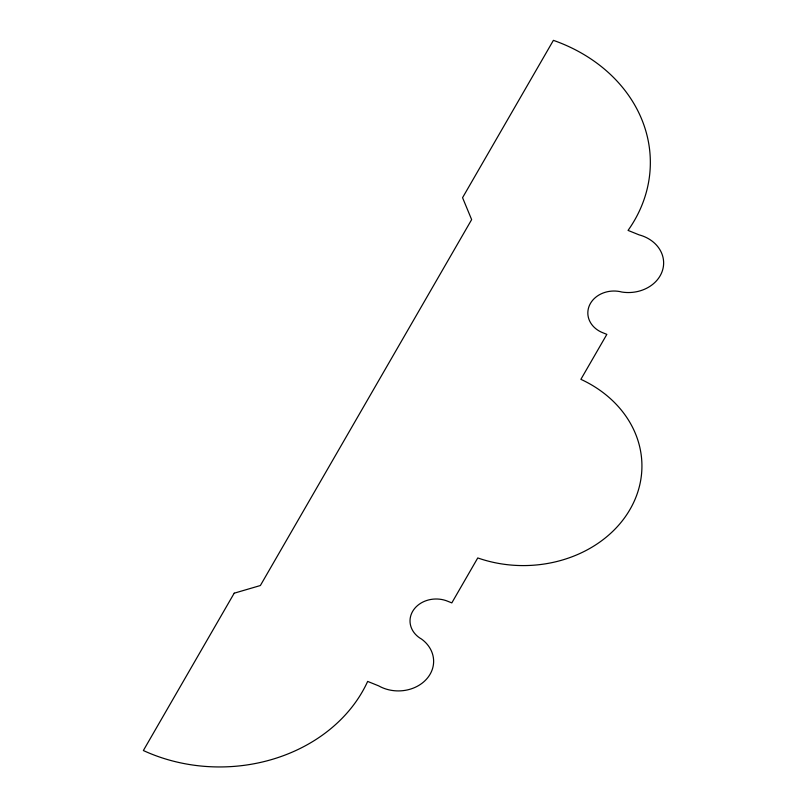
<?xml version="1.0" encoding="UTF-8"?>
<svg xmlns="http://www.w3.org/2000/svg" width="807" height="807" viewBox="0 0 807 807"><rect width="100%" height="100%" fill="white"/><g stroke="black" fill="none" stroke-linecap="round" stroke-linejoin="round"><path stroke-width="1.21" d="M234.201 593.195L143.364 750.53A158.182 132.661 -0.4 0 0 367.659 681.411L378.675 685.869A35.205 29.526 -0.4 0 0 426.318 679.353A35.205 29.526 -0.4 0 0 421.557 639.083A26.106 21.89 -0.4 0 1 413.588 609.88A26.106 21.89 -0.4 0 1 447.855 601.306L451.809 602.9L477.764 557.94A118.266 99.18 -0.4 0 0 630.035 509.378A118.266 99.18 -0.4 0 0 580.889 379.33L606.844 334.38L602.89 332.777A26.106 21.89 -0.4 0 1 589.635 304.965A26.106 21.89 -0.4 0 1 621.925 292.053A35.205 29.526 -0.4 0 0 662.577 270.163A35.205 29.526 -0.4 0 0 639.073 234.857L628.058 230.409A158.182 132.661 -0.4 0 0 553.4 40.35L462.562 197.685L471.641 219.615L260.368 585.529L234.201 593.195"/></g></svg>
